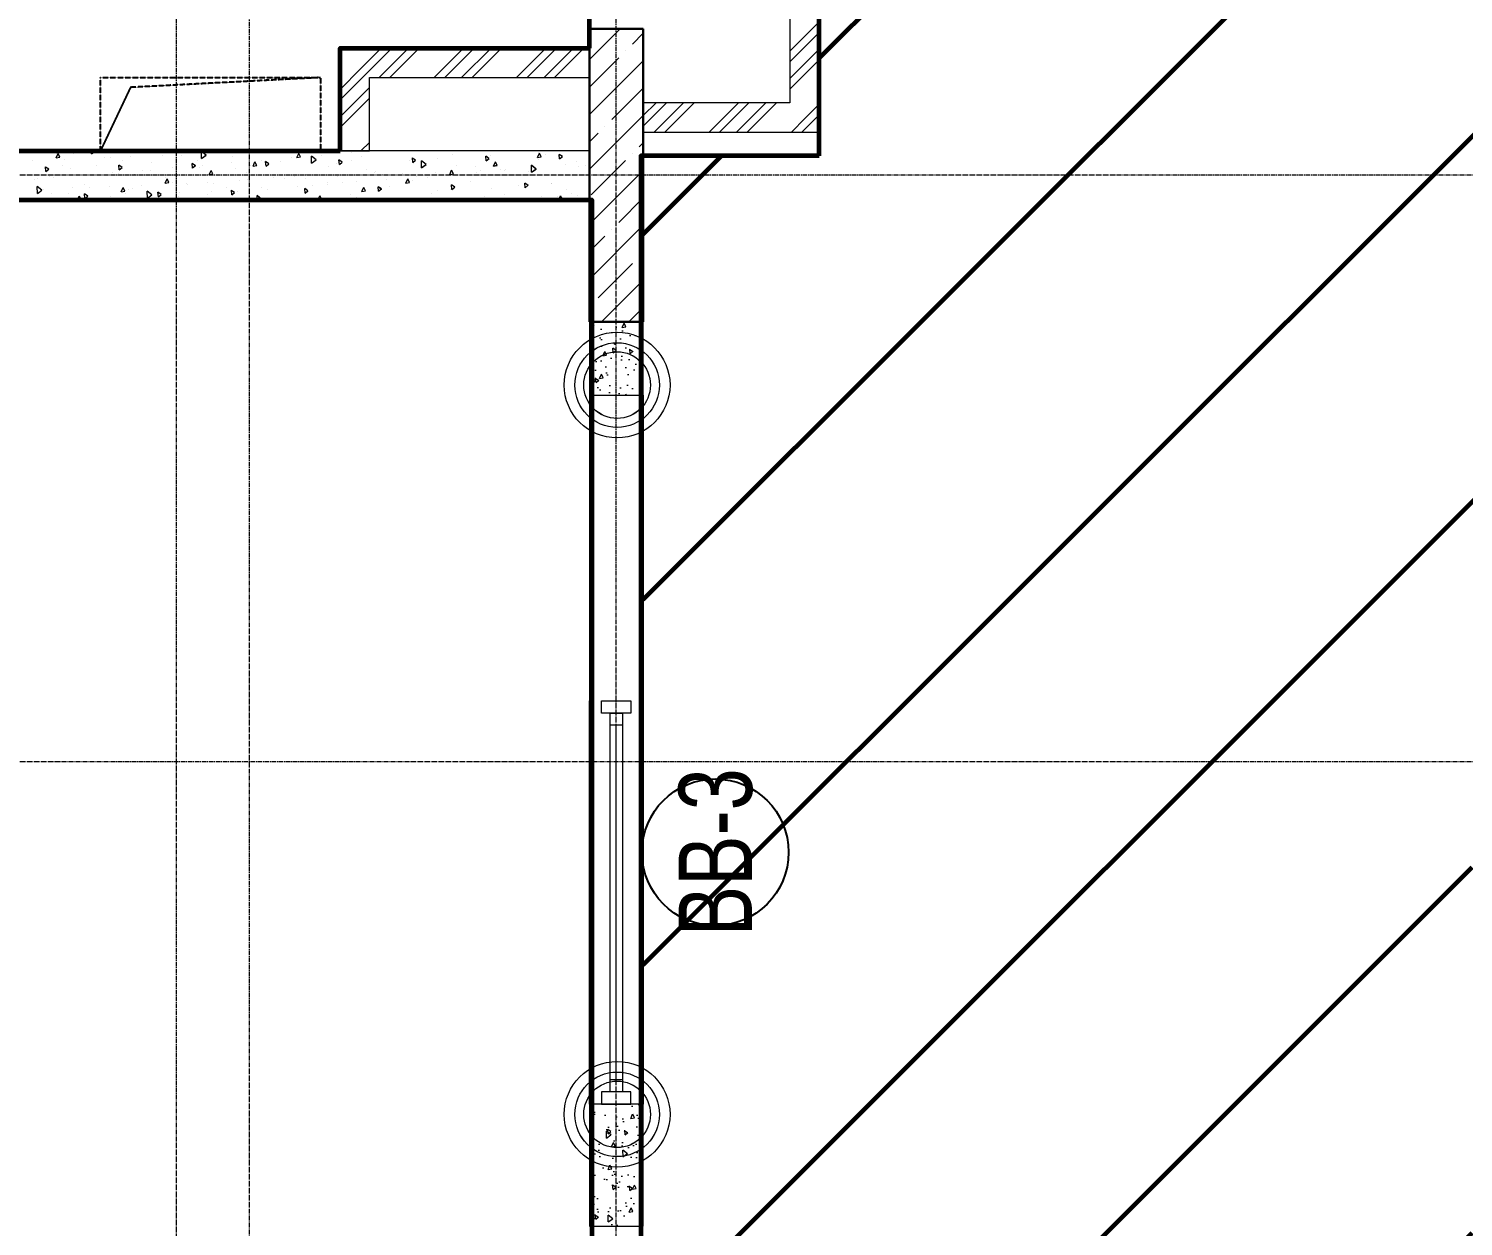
# Model space of a CAD drawing. Header units: millimetres. Extents: x 470010 to 1231400, y -134005 to 421770.
# Drawn here: x 678270 to 684138, y -61911 to -57011 of the extents above; entities that cross this region are included whole.
import ezdxf
from ezdxf.enums import TextEntityAlignment as Align

# ---------------------------------------------------------------- set-up
doc = ezdxf.new("R2010")
doc.units = ezdxf.units.MM
for name, pattern in [('CENTER2', [28.575, 19.05, -3.175, 3.175, -3.175]), ('HIDDEN', [9.525, 6.35, -3.175]), ('HIDDEN2', [4.7625, 3.175, -1.5875])]:
    doc.linetypes.add(name, pattern=pattern)
doc.layers.get('Defpoints').update_dxf_attribs({"color": 140})
for name, color, linetype, lineweight in [('0) шп потолок', 3, 'Continuous', 60), ('АР_Витраж', 4, 'Continuous', 13), ('АР_Витраж марка', 140, 'Continuous', 9), ('АР_Колонны', 70, 'Continuous', 30), ('АР_Стены ЖБ', 7, 'Continuous', 35), ('АР_Стены кирпич', 32, 'Continuous', 20), ('АР_Стены ПЕНОблок', 52, 'Continuous', 20), ('АР_Тонкая', 254, 'Continuous', 5), ('АР_Штриховка', 8, 'Continuous', 0)]:
    doc.layers.add(name, color=color, linetype=linetype, lineweight=lineweight)
doc.layers.add('АР_Делит', color=120, linetype='Continuous', lineweight=0, plot=False)
doc.layers.add('РД_Проем', color=230, linetype='Continuous', lineweight=0, plot=False)
doc.layers.add('РД_Витраж_вн', color=7, linetype='Continuous', true_color=0x148aff)
doc.layers.add('РД_Оси_100', color=7, linetype='Continuous', lineweight=0, true_color=0x525252)
doc.layers.add('РД_проем_инж перемыч_фахверк', color=7, linetype='Continuous', lineweight=18, true_color=0xff1f1f)
doc.styles.add('Arial_09', font='ARIALN.TTF', dxfattribs={"width": 0.9})
doc.styles.add('style1', font='ARIALN.TTF')

# ---------------------------------------------------------------- blocks, each defined once
blk = doc.blocks.new('СОШ_2200_АР_ОСИ_М100_28.05.24')
at = {"layer": 'РД_Оси_100', "color": 251, "linetype": 'CENTER2', "true_color": 0x636466}
for p, q in [((29555, 36000), (-5954.958, 36000)), ((29555, 33600), (-5954.958, 33600))]:
    blk.add_line(p, q, dxfattribs=at)
for points in [[(5849.555, 139938.679), (6000, 139538.679), (6000, -6194.559)], [(6300, -6195.83), (6300, 139538.679), (6450, 139938.679)], [(7800, -6155), (7800, 139938.679)]]:
    blk.add_lwpolyline(points, dxfattribs=at)
blk = doc.blocks.new('МаркаВитража1')
at = {"layer": 'Defpoints'}
blk.add_circle((0, 0), 3, dxfattribs=at)
at = {"color": 0, "linetype": 'ByBlock', "lineweight": -2, "style": 'Arial_09', "width": 0.9}
blk.add_attdef('АР-ОКНО:НАИМЕНОВАНИЕ', text='', height=3, dxfattribs=at).set_placement((0, 0), align=Align.MIDDLE)
blk = doc.blocks.new('A$C9108343f')
at = {"layer": 'АР_Штриховка', "linetype": 'Continuous', "lineweight": 0, "true_color": 0x000000}
h = blk.add_hatch(dxfattribs=at)
h.set_pattern_fill('ANSI32', color=18, scale=25, angle=-360, style=0)
h.set_pattern_definition([(45, (-63444.08, -115658.25), (-168.3798, 168.3798), []), (45, (-63331.83, -115658.25), (-168.3798, 168.3798), [])])
h.paths.add_polyline_path([(15785, 45445), (15665, 45445), (15665, 43885), (15695, 43845), (15785, 43885)], flags=0)
h.paths.add_polyline_path([(15785, 43885), (15695, 43845), (15665, 43765), (15665, 43052.1), (15785, 42932.1)], flags=0)
h = blk.add_hatch(dxfattribs=at)
h.set_pattern_fill('ANSI32', color=18, scale=25, style=0)
h.set_pattern_definition([(45, (-63444.08, -115658.25), (-168.3798, 168.3798), []), (45, (-63331.83, -115658.25), (-168.3798, 168.3798), [])])
h.paths.add_polyline_path([(13825, 42855.2), (13945, 42855.2), (13945, 43155.2), (13825, 43275.2)], flags=0)
h = blk.add_hatch(dxfattribs=at)
h.set_pattern_fill('ANSI32', color=18, scale=25, style=0)
h.set_pattern_definition([(45, (-63444.08, -115658.25), (-168.3798, 168.3798), []), (45, (-63331.83, -115658.25), (-168.3798, 168.3798), [])])
h.paths.add_polyline_path([(13825, 43275.2), (13945, 43155.2), (14845, 43155.2), (14845, 43275.2)], flags=0)
h = blk.add_hatch(dxfattribs=at)
h.set_pattern_fill('ANSI32', color=18, scale=25, angle=360, style=0)
h.set_pattern_definition([(45, (-63444.08, -115658.25), (-168.3798, 168.3798), []), (45, (-63331.83, -115658.25), (-168.3798, 168.3798), [])])
h.paths.add_polyline_path([(15785, 42932.1), (15665, 43052.1), (15065, 43052.1), (15065, 42932.1)], flags=0)
h = blk.add_hatch(dxfattribs=at)
h.set_pattern_fill('AR-CONC', color=18, angle=45, style=0)
h.set_pattern_definition([(95, (-63444.08, -115658.25), (140.09465, 117.55338), [19.05, -209.55]), (40, (-63444.08, -115658.25), (-160.01845, 110.17673), [15.24, -167.64058]), (145.45144, (-63432.4, -115648.45), (-19.9238, 227.7301), [16.19, -178.09024]), (91.1842, (-63480, -115622.33), (221.41024, 161.9534), [28.575, -314.325]), (141.63556, (-63461.55, -115608.83), (-7.0866, 342.82676), [24.28502, -267.1356]), (36.18415, (-63480, -115622.33), (-7.0866, 342.82676), [22.85997, -251.45973]), (66, (-63453.06, -115613.35), (179.51998, 34.89515), [19.05, -209.55]), (11, (-63453.06, -115613.35), (-86.53993, 173.9412), [15.24, -167.64]), (116.45145, (-63438.1, -115610.44), (92.98005, 208.83634), [16.19, -178.08994]), (82.5, (-63444.08, -115658.25), (-57.60547, 61.973414), [0, -165.608, 0, -170.18, 0, -168.275]), (52.5, (-63444.08, -115658.25), (-23.589727, 118.087), [0, -97.028, 0, -161.798, 0, -64.135]), (12.5, (-63484.135, -115698.3), (99.927863, 91.826196), [0, -63.5, 0, -198.12, 0, -262.89]), (2.5, (-63502.1, -115716.26), (86.763904, 122.72239), [0, -82.55, 0, -131.572, 0, -186.69])])
h.paths.add_polyline_path([(14855, 38455), (15055, 38455), (15055, 38955), (14855, 38955)], flags=0)
h.paths.add_polyline_path([(14855, 41855), (15055, 41855), (15055, 42155), (14855, 42155)], flags=0)
at = {"color": 18, "linetype": 'HIDDEN', "ltscale": 0.07, "true_color": 0x000000}
for p, q in [((12845, 43155.2), (13745, 43155.2)), ((12845, 42855.2), (12845, 43155.2)), ((12845, 43155.2), (13745, 43155.2)), ((12845, 42855.2), (12845, 43155.2)), ((13745, 43155.2), (12967.9, 43114.8)), ((13745, 43155.2), (12967.9, 43114.8)), ((13745, 43155.2), (13745, 42855.2)), ((13745, 43155.2), (13745, 42855.2)), ((12967.9, 43114.8), (12845, 42855.2)), ((12967.9, 43114.8), (12845, 42855.2)), ((13745, 42855.2), (12845, 42855.2)), ((13745, 42855.2), (12845, 42855.2))]:
    blk.add_line(p, q, dxfattribs=at)
at = {"layer": '0) шп потолок'}
for points in [[(14845, 43275.2), (14845, 51955), (7275, 51955), (7275, 42855), (13825, 42855)], [(15785, 42835), (15785, 45445), (18775, 45445), (18775, 42835)], [(13825, 42855), (13825, 43275.2), (14845, 43275.2)], [(15785, 42835), (15055, 42835), (15055, 40455)], [(13625, 33565), (7275, 33565), (7275, 42655), (14855, 42655), (14855, 33985)], [(15055, 40455), (15055, 33345)]]:
    blk.add_lwpolyline(points, dxfattribs=at)
at = {"layer": 'АР_Витраж', "color": 18, "linetype": 'Continuous', "lineweight": 5, "true_color": 0x000000}
for p, q in [((14845, 38955), (14845, 40605)), ((15065, 38955), (15065, 40605))]:
    blk.add_line(p, q, dxfattribs=at)
at = {"layer": 'АР_Витраж', "color": 18, "linetype": 'Continuous', "lineweight": 15, "true_color": 0x000000}
for p, q in [((14980, 40505), (14930, 40505)), ((14955, 39055), (14955, 40505)), ((14980, 39055), (14930, 39055))]:
    blk.add_line(p, q, dxfattribs=at)
for points in [[(14895, 40555), (14895, 40605), (15015, 40605), (15015, 40555)], [(14980, 39005), (14930, 39005), (14930, 40555), (14980, 40555)], [(14895, 39005), (14895, 38955), (15015, 38955), (15015, 39005)]]:
    blk.add_lwpolyline(points, close=True, dxfattribs=at)
at = {"layer": 'АР_Делит', "color": 18, "true_color": 0x000000}
for centre, radius in [((14958.3, 41896.9), 216.3), ((14958.3, 41896.9), 173), ((14958.3, 41896.9), 136.2), ((14958.3, 38913.1), 216.3), ((14958.3, 38913.1), 173), ((14958.3, 38913.1), 136.2)]:
    blk.add_circle(centre, radius, dxfattribs=at)
at = {"layer": 'АР_Колонны', "color": 18, "linetype": 'HIDDEN2', "lineweight": 25, "true_color": 0x000000}
for p, q in [((14845, 43355), (15065, 43355)), ((14845, 42155), (14845, 43355)), ((15065, 43355), (15065, 42155)), ((15065, 42155), (14845, 42155))]:
    blk.add_line(p, q, dxfattribs=at)
at = {"layer": 'АР_Колонны', "color": 18, "linetype": 'Continuous', "lineweight": 15, "true_color": 0x000000}
for p, q in [((15065, 43355), (14845, 43355)), ((14845, 43355), (14845, 42155)), ((15065, 43355), (14845, 43355)), ((14845, 43355), (14845, 42155)), ((15065, 42155), (15065, 43355)), ((15065, 42155), (15065, 43355)), ((14845, 42155), (15065, 42155)), ((14845, 42155), (15065, 42155))]:
    blk.add_line(p, q, dxfattribs=at)
at = {"layer": 'АР_Стены ЖБ', "color": 18, "linetype": 'Continuous', "lineweight": 30, "true_color": 0x000000}
for p, q in [((15065, 43355), (14845, 43355)), ((14845, 43355), (14845, 42155)), ((15065, 42155), (15065, 43355)), ((14845, 42155), (15065, 42155))]:
    blk.add_line(p, q, dxfattribs=at)
at = {"layer": 'АР_Стены кирпич', "color": 18, "linetype": 'Continuous', "lineweight": 20, "true_color": 0x000000}
for p, q in [((15785, 42932.1), (15785, 43885)), ((15665, 43765), (15665, 43052.1)), ((13825, 43275.2), (13825, 42855.2)), ((14845, 43275.2), (13825, 43275.2)), ((14845, 43155.2), (14845, 43275.2)), ((13945, 42855.2), (13945, 43155.2)), ((13945, 43155.2), (14845, 43155.2)), ((15665, 43052.1), (15065, 43052.1)), ((15065, 43052.1), (15065, 42932.1)), ((15065, 42932.1), (15785, 42932.1)), ((13825, 42855.2), (13945, 42855.2))]:
    blk.add_line(p, q, dxfattribs=at)
at = {"layer": 'АР_Стены ПЕНОблок', "color": 18, "linetype": 'Continuous', "lineweight": 20, "true_color": 0x000000}
for p, q in [((14845, 42855.2), (7275, 42855)), ((14845, 42655.2), (14845, 42855.2)), ((7275, 42655), (14845, 42655.2)), ((15055, 42155), (14855, 42155)), ((14855, 42155), (14855, 41855)), ((15055, 41855), (15055, 42155)), ((14855, 41855), (15055, 41855)), ((15055, 38955), (14855, 38955)), ((14855, 38955), (14855, 38455)), ((15055, 38455), (15055, 38955)), ((14855, 38455), (15055, 38455))]:
    blk.add_line(p, q, dxfattribs=at)
at = {"layer": 'АР_Тонкая', "color": 18, "linetype": 'Continuous', "lineweight": 0, "true_color": 0x000000}
for p, q in [((14855, 42155), (14845, 42155)), ((14845, 42155), (14845, 41855)), ((14855, 41855), (14855, 42155)), ((15065, 42155), (15055, 42155)), ((15055, 42155), (15055, 41855)), ((15065, 41855), (15065, 42155)), ((14845, 41855), (14855, 41855)), ((15055, 41855), (15065, 41855)), ((14855, 38955), (14845, 38955)), ((14845, 38955), (14845, 38455)), ((14855, 38455), (14855, 38955)), ((15065, 38955), (15055, 38955)), ((15055, 38955), (15055, 38455)), ((15065, 38455), (15065, 38955)), ((14845, 38455), (14855, 38455)), ((15055, 38455), (15065, 38455))]:
    blk.add_line(p, q, dxfattribs=at)
at = {"layer": 'АР_Штриховка', "color": 18, "linetype": 'Continuous', "lineweight": 5, "true_color": 0x000000}
for p, q in [((14845, 43228.6), (14971.4, 43355)), ((14845, 43340.8), (14852.5, 43348.4)), ((15020.9, 43292.3), (15065, 43336.3)), ((14992.8, 43264.2), (14992.8, 43264.2)), ((14845, 43116.3), (14964.8, 43236.2)), ((14845, 43004.1), (15065, 43224.1)), ((14936.7, 42983.6), (15065, 43111.8)), ((14845, 42779.6), (15065, 42999.6)), ((14908.7, 42955.5), (14908.7, 42955.5)), ((14845, 42891.8), (14880.6, 42927.5)), ((15020.9, 42843.3), (15020.9, 42843.3)), ((15049, 42871.3), (15065, 42887.3)), ((14845, 42555.1), (15065, 42775.1)), ((14852.5, 42674.9), (14992.8, 42815.2)), ((14964.8, 42562.6), (15065, 42662.8)), ((14845, 42330.6), (15065, 42550.6)), ((14845, 42442.8), (14908.7, 42506.5)), ((14936.7, 42534.6), (14936.7, 42534.6)), ((15049, 42422.3), (15049, 42422.3)), ((14880.6, 42253.9), (15020.9, 42394.3)), ((14893.9, 42155), (15065, 42326.1)), ((14852.5, 42225.9), (14852.5, 42225.9)), ((15006.2, 42155), (15065, 42213.8))]:
    blk.add_line(p, q, dxfattribs=at)
at = {"layer": 'АР_Штриховка', "color": 18, "linetype": 'Continuous', "lineweight": 0, "true_color": 0x000000}
for p, q in [((12664.6, 42827), (12672.3, 42844.4)), ((12665.2, 42843.3), (12665.2, 42843.3)), ((12679.6, 42829.8), (12672.3, 42844.3)), ((12736.1, 42844), (12736.1, 42844)), ((12808.7, 42843.1), (12808.4, 42855.1)), ((12808.6, 42843.1), (12825, 42855.1)), ((13086.3, 42851.9), (13086.3, 42851.9)), ((13099.1, 42837.3), (13099.1, 42837.3)), ((13178.5, 42837.1), (13178.5, 42837.1)), ((13191.8, 42847.3), (13191.8, 42847.3)), ((13277, 42837.6), (13257.9, 42852.7)), ((13258.6, 42824.2), (13258, 42852.7)), ((13258.5, 42824.2), (13276.9, 42837.7)), ((13285.6, 42845.5), (13285.6, 42845.5)), ((13368.1, 42849.1), (13368.1, 42849.1)), ((13499.5, 42854.8), (13499.5, 42854.8)), ((13648.7, 42827.5), (13656.4, 42844.9)), ((13653.9, 42838.4), (13653.9, 42838.4)), ((13663.7, 42830.3), (13656.5, 42844.8)), ((13726.9, 42818.7), (13707.8, 42833.7)), ((13708.5, 42805.2), (13707.9, 42833.8)), ((13718.4, 42851.2), (13718.4, 42851.2)), ((13748.7, 42836.1), (13748.7, 42836.1)), ((13870.8, 42846.4), (13870.8, 42846.4)), ((13913.5, 42834), (13913.5, 42834)), ((14284.8, 42838.9), (14284.8, 42838.9)), ((14434.2, 42824), (14420.8, 42833.2)), ((14422.7, 42814.5), (14421, 42833.5)), ((14440.1, 42838), (14440.1, 42838)), ((14632.8, 42828), (14640.6, 42845.4)), ((14634.9, 42846.9), (14634.9, 42846.9)), ((14647.8, 42830.8), (14640.6, 42845.3)), ((14664.8, 42839.3), (14664.8, 42839.3)), ((14734.3, 42831.4), (14720.9, 42840.5)), ((14722.8, 42821.9), (14721.1, 42840.8)), ((14722.8, 42821.9), (14734.5, 42831.6)), ((12567.2, 42814.1), (12567.2, 42814.1)), ((12633.5, 42779.7), (12620.2, 42788.9)), ((12622, 42770.2), (12620.3, 42789.2)), ((12622, 42770.2), (12633.7, 42780)), ((12664.6, 42826.9), (12679.6, 42829.8)), ((12674.1, 42830.2), (12674.1, 42830.2)), ((12690.9, 42797), (12690.9, 42797)), ((12698.7, 42819.9), (12698.7, 42819.9)), ((12722.8, 42781.3), (12722.8, 42781.3)), ((12829.6, 42795), (12829.6, 42795)), ((12860.2, 42826.1), (12860.2, 42826.1)), ((12885.2, 42828), (12885.2, 42828)), ((12933.6, 42787.1), (12920.3, 42796.3)), ((12922.1, 42777.6), (12920.5, 42796.6)), ((12922.1, 42777.6), (12933.8, 42787.4)), ((12934.7, 42817.1), (12934.7, 42817.1)), ((12967.7, 42831.6), (12967.7, 42831.6)), ((13017.3, 42776), (13017.3, 42776)), ((13048.3, 42773.8), (13048.3, 42773.8)), ((13055, 42807), (13055, 42807)), ((13139.4, 42786.2), (13139.4, 42786.2)), ((13233.7, 42794.5), (13220.4, 42803.7)), ((13222.2, 42785), (13220.6, 42804)), ((13222.2, 42785), (13233.9, 42794.8)), ((13241.7, 42816.7), (13241.7, 42816.7)), ((13249.4, 42785.3), (13249.4, 42785.3)), ((13261.1, 42796), (13261.1, 42796)), ((13289.7, 42757.7), (13297.4, 42775.1)), ((13304.7, 42760.5), (13297.4, 42775)), ((13383.2, 42806.3), (13383.2, 42806.3)), ((13386.8, 42830.1), (13386.8, 42830.1)), ((13398.5, 42781.8), (13398.5, 42781.8)), ((13460.5, 42795.5), (13460.5, 42795.5)), ((13469.2, 42792.6), (13476.9, 42810)), ((13469.2, 42792.5), (13484.2, 42795.4)), ((13484.2, 42795.4), (13477, 42809.9)), ((13504.9, 42816.1), (13504.9, 42816.1)), ((13533.8, 42801.9), (13520.5, 42811)), ((13522.3, 42792.4), (13520.7, 42811.3)), ((13522.4, 42792.3), (13534, 42802.1)), ((13581.6, 42811), (13581.6, 42811)), ((13627, 42826.3), (13627, 42826.3)), ((13648.7, 42827.4), (13663.7, 42830.3)), ((13708.4, 42805.3), (13726.8, 42818.8)), ((13776, 42789.3), (13776, 42789.3)), ((13810.6, 42803.5), (13810.6, 42803.5)), ((13833.9, 42809.2), (13820.6, 42818.4)), ((13822.5, 42799.7), (13820.8, 42818.7)), ((13822.5, 42799.7), (13834.1, 42809.5)), ((13872.6, 42817.2), (13872.6, 42817.2)), ((13933.4, 42779.2), (13933.4, 42779.2)), ((14108.2, 42815), (14108.2, 42815)), ((14134.1, 42816.6), (14120.7, 42825.8)), ((14122.6, 42807.1), (14120.9, 42826.1)), ((14122.6, 42807.1), (14134.3, 42816.9)), ((14158.4, 42786.3), (14157.8, 42814.9)), ((14176.8, 42799.8), (14157.8, 42814.8)), ((14158.3, 42786.4), (14176.7, 42799.9)), ((14177.2, 42799.2), (14177.2, 42799.2)), ((14222.8, 42825.2), (14222.8, 42825.2)), ((14273.8, 42758.2), (14281.5, 42775.6)), ((14288.8, 42761), (14281.6, 42775.5)), ((14302.7, 42793.2), (14302.7, 42793.2)), ((14378.3, 42790), (14378.3, 42790)), ((14400.2, 42775.2), (14400.2, 42775.2)), ((14421, 42819.3), (14421, 42819.3)), ((14422.7, 42814.5), (14434.4, 42824.3)), ((14453.3, 42793.1), (14461.1, 42810.5)), ((14453.4, 42793), (14468.3, 42795.9)), ((14468.3, 42795.9), (14461.1, 42810.4)), ((14482.6, 42778.8), (14482.6, 42778.8)), ((14497.7, 42776), (14497.7, 42776)), ((14503.6, 42778.2), (14503.6, 42778.2)), ((14608.3, 42767.4), (14607.7, 42796)), ((14626.7, 42780.8), (14607.7, 42795.9)), ((14608.2, 42767.4), (14626.6, 42780.9)), ((14614.1, 42784.6), (14614.1, 42784.6)), ((14625.7, 42788.4), (14625.7, 42788.4)), ((14632.9, 42827.9), (14647.8, 42830.8)), ((14634.9, 42818.9), (14634.9, 42818.9)), ((14747.4, 42798.2), (14747.4, 42798.2)), ((14790.4, 42811.7), (14790.4, 42811.7)), ((14800.6, 42792.7), (14800.6, 42792.7)), ((14829.3, 42797.2), (14829.3, 42797.2)), ((12574.2, 42738.4), (12574.2, 42738.4)), ((12585.9, 42741.1), (12585.9, 42741.1)), ((12636.2, 42752.1), (12636.2, 42752.1)), ((12651.9, 42746.1), (12651.9, 42746.1)), ((12773.6, 42755.9), (12773.6, 42755.9)), ((12780.4, 42719.4), (12780.4, 42719.4)), ((12895.6, 42766.2), (12895.6, 42766.2)), ((12917.8, 42764.1), (12917.8, 42764.1)), ((12986.3, 42760.1), (12986.3, 42760.1)), ((13012.3, 42714.6), (13012.3, 42714.6)), ((13110.1, 42722.8), (13117.9, 42740.2)), ((13110.2, 42722.7), (13125.1, 42725.6)), ((13112.6, 42745.1), (13112.6, 42745.1)), ((13125.1, 42725.6), (13117.9, 42740.1)), ((13141.8, 42724.9), (13141.8, 42724.9)), ((13198.9, 42722.8), (13198.9, 42722.8)), ((13202.1, 42719), (13202.1, 42719)), ((13281.3, 42726.4), (13281.3, 42726.4)), ((13289.7, 42757.6), (13304.7, 42760.5)), ((13307, 42723.3), (13307, 42723.3)), ((13412.8, 42732.1), (13412.8, 42732.1)), ((13444.4, 42768.1), (13444.4, 42768.1)), ((13445.8, 42739.1), (13445.8, 42739.1)), ((13554, 42746.6), (13554, 42746.6)), ((13599.3, 42740.3), (13599.3, 42740.3)), ((13639.2, 42749), (13639.2, 42749)), ((13681.8, 42743.9), (13681.8, 42743.9)), ((13689.6, 42759.1), (13689.6, 42759.1)), ((13772.3, 42718), (13772.3, 42718)), ((13772.7, 42725.4), (13772.7, 42725.4)), ((13813.2, 42749.6), (13813.2, 42749.6)), ((13833.6, 42727.3), (13833.6, 42727.3)), ((13894.4, 42728.3), (13894.4, 42728.3)), ((13966.1, 42768.3), (13966.1, 42768.3)), ((13971.1, 42772.1), (13971.1, 42772.1)), ((13999.7, 42757.7), (13999.7, 42757.7)), ((14016.1, 42738.1), (14016.1, 42738.1)), ((14082.2, 42761.3), (14082.2, 42761.3)), ((14094.3, 42723.3), (14102, 42740.8)), ((14094.3, 42723.2), (14109.3, 42726.1)), ((14109.3, 42726.1), (14102.1, 42740.6)), ((14122.9, 42733.4), (14122.9, 42733.4)), ((14138.2, 42748.3), (14138.2, 42748.3)), ((14165.8, 42753), (14165.8, 42753)), ((14184.8, 42747.1), (14184.8, 42747.1)), ((14213.6, 42767.1), (14213.6, 42767.1)), ((14259.9, 42758.1), (14259.9, 42758.1)), ((14273.8, 42758.1), (14288.8, 42761)), ((14294.1, 42706.4), (14280.7, 42715.6)), ((14282.6, 42696.9), (14280.9, 42715.9)), ((14360.3, 42731.2), (14360.3, 42731.2)), ((14381.9, 42768.4), (14381.9, 42768.4)), ((14535, 42755.1), (14535, 42755.1)), ((14594.2, 42713.8), (14580.9, 42723)), ((14582.7, 42704.3), (14581, 42723.3)), ((14597, 42768.8), (14597, 42768.8)), ((14688.4, 42721.2), (14688.4, 42721.2)), ((14690.5, 42719.9), (14690.5, 42719.9)), ((14692.5, 42756.9), (14692.5, 42756.9)), ((12605.7, 42694.6), (12586.6, 42709.6)), ((12587.3, 42681.1), (12586.7, 42709.7)), ((12587.1, 42681.2), (12605.6, 42694.7)), ((12611.9, 42697.1), (12611.9, 42697.1)), ((12643.5, 42679.1), (12643.5, 42679.1)), ((12714.5, 42678.9), (12714.5, 42678.9)), ((12729.7, 42703.2), (12729.7, 42703.2)), ((12752, 42655.1), (12758.8, 42670.4)), ((12766.1, 42655.8), (12758.9, 42670.3)), ((12762.5, 42655.1), (12766.1, 42655.8)), ((12793.5, 42669.6), (12780.2, 42678.7)), ((12782, 42660), (12780.4, 42679)), ((12782, 42660), (12793.7, 42669.8)), ((12798.4, 42705.3), (12798.4, 42705.3)), ((12838, 42657.4), (12838, 42657.4)), ((12880.9, 42708.9), (12880.9, 42708.9)), ((12886.4, 42668.3), (12886.4, 42668.3)), ((12930.6, 42687.9), (12938.4, 42705.3)), ((12930.7, 42687.8), (12945.6, 42690.7)), ((12945.6, 42690.7), (12938.4, 42705.2)), ((12948.4, 42682), (12948.4, 42682)), ((12958.3, 42699), (12958.3, 42699)), ((12975.4, 42702.2), (12975.4, 42702.2)), ((13055.6, 42675.6), (13036.5, 42690.7)), ((13037.2, 42662.2), (13036.6, 42690.8)), ((13037.1, 42662.2), (13055.5, 42675.7)), ((13040.9, 42657.9), (13040.9, 42657.9)), ((13093.6, 42676.9), (13080.3, 42686.1)), ((13082.1, 42667.4), (13080.5, 42686.4)), ((13082.1, 42667.4), (13093.8, 42677.2)), ((13163, 42668.2), (13163, 42668.2)), ((13170.2, 42683.1), (13170.2, 42683.1)), ((13284.7, 42677.9), (13284.7, 42677.9)), ((13298.6, 42690), (13298.6, 42690)), ((13360.5, 42703.7), (13360.5, 42703.7)), ((13364.6, 42661.3), (13364.6, 42661.3)), ((13393.7, 42684.3), (13380.4, 42693.5)), ((13382.3, 42674.8), (13380.6, 42693.8)), ((13382.3, 42674.8), (13393.9, 42684.6)), ((13406.8, 42688.2), (13406.8, 42688.2)), ((13505.5, 42656.7), (13486.4, 42671.8)), ((13486.8, 42655.1), (13486.5, 42671.9)), ((13502, 42706.1), (13502, 42706.1)), ((13503.1, 42655.1), (13505.4, 42656.8)), ((13528.5, 42698), (13528.5, 42698)), ((13650.6, 42708.3), (13650.6, 42708.3)), ((13693.8, 42691.7), (13680.5, 42700.9)), ((13682.4, 42682.2), (13680.7, 42701.2)), ((13682.4, 42682.2), (13694, 42692)), ((13696.8, 42687), (13696.8, 42687)), ((13710.7, 42711.7), (13710.7, 42711.7)), ((13735.9, 42655.1), (13743, 42671)), ((13750.2, 42656.4), (13743, 42670.8)), ((13744, 42655.1), (13750.2, 42656.4)), ((13866.2, 42676.5), (13866.2, 42676.5)), ((13891.2, 42665.3), (13891.2, 42665.3)), ((13914.8, 42688.5), (13922.5, 42705.9)), ((13914.8, 42688.3), (13929.8, 42691.2)), ((13929.8, 42691.2), (13922.5, 42705.7)), ((13957, 42661.1), (13957, 42661.1)), ((13994, 42699.1), (13980.6, 42708.2)), ((13982.5, 42689.6), (13980.8, 42708.5)), ((13982.5, 42689.5), (13994.2, 42699.3)), ((14028.7, 42710.1), (14028.7, 42710.1)), ((14200.8, 42681.1), (14200.8, 42681.1)), ((14223.5, 42691), (14223.5, 42691)), ((14278.3, 42698.2), (14278.3, 42698.2)), ((14282.6, 42696.9), (14294.3, 42706.7)), ((14395.9, 42656.1), (14395.9, 42656.1)), ((14417.9, 42669.3), (14417.9, 42669.3)), ((14435.1, 42663.2), (14435.1, 42663.2)), ((14444.6, 42701.2), (14444.6, 42701.2)), ((14497.1, 42677), (14497.1, 42677)), ((14527.2, 42660.1), (14527.2, 42660.1)), ((14527.3, 42661.8), (14527.3, 42661.8)), ((14555.3, 42714.1), (14555.3, 42714.1)), ((14582.7, 42704.3), (14594.4, 42714.1)), ((14649.3, 42670.4), (14649.3, 42670.4)), ((14713.8, 42670), (14713.8, 42670)), ((14719.8, 42655.2), (14727.1, 42671.5)), ((14725.5, 42655.2), (14734.4, 42656.9)), ((14734.4, 42656.9), (14727.2, 42671.4)), ((14750.1, 42695), (14750.1, 42695)), ((14771, 42680.1), (14771, 42680.1)), ((14796.3, 42673.6), (14796.3, 42673.6)), ((14084.9, 42655.3), (14084.9, 42655.3))]:
    blk.add_line(p, q, dxfattribs=at)
at = {"layer": 'РД_Витраж_вн', "color": 18, "linetype": 'Continuous', "lineweight": 15, "true_color": 0x000000}
for p, q in [((14845, 41855), (14845, 38955)), ((15065, 41855), (15065, 38955))]:
    blk.add_line(p, q, dxfattribs=at)
at = {"layer": 'РД_Проем', "color": 18, "linetype": 'Continuous', "lineweight": 15, "true_color": 0x000000}
for p, q in [((14845, 41855), (14845, 38955)), ((15065, 41855), (15065, 38955))]:
    blk.add_line(p, q, dxfattribs=at)
at = {"layer": 'РД_проем_инж перемыч_фахверк', "color": 18, "linetype": 'Continuous', "lineweight": 15, "true_color": 0x000000}
for p, q in [((14845, 41855), (14845, 38955)), ((15065, 41855), (15065, 38955))]:
    blk.add_line(p, q, dxfattribs=at)
at = {"layer": 'АР_Витраж марка', "color": 18, "linetype": 'Continuous', "lineweight": 15, "true_color": 0x000000, "xscale": 100, "yscale": 100, "zscale": 100, "rotation": 90.00000000000001}
blk.add_blockref('МаркаВитража1', (15359.7, 39985.3), dxfattribs=at).add_auto_attribs({'АР-ОКНО:НАИМЕНОВАНИЕ': 'ВВ-3'})
at = {"layer": 'РД_Оси_100'}
blk.add_blockref('СОШ_2200_АР_ОСИ_М100_28.05.24', (7155, 6755), dxfattribs=at)
at = {"layer": 'Defpoints', "color": 18, "true_color": 0x000000, "style": 'style1'}
for p in [(143949.3, 316089.1), (143975, 281639.5), (143890.4, 273244.7), (143840, 264276.8), (143967.8, 254892.4), (12252, 104178.1), (12382.6, 96023.1)]:
    blk.add_attdef('АР-ПОМЕЩЕНИЕ:НАИМЕНОВАНИЕ', text='', height=100, dxfattribs=at).set_placement(p, align=Align.MIDDLE)
at = {"layer": 'Defpoints', "color": 18, "true_color": 0x000000, "style": 'style1', "flags": 8}
for p in [(143951.3, 279099.1), (143848.3, 269251.1), (143875.3, 260094.2), (144049.7, 250824.7), (163419.3, 238153.4), (155897.5, 237966), (183037.2, 237966), (143342.9, 237876.2)]:
    blk.add_attdef('АР-ПОМЕЩЕНИЕ:НАИМЕНОВАНИЕ', text='', height=100, dxfattribs=at).set_placement(p, align=Align.MIDDLE)

msp = doc.modelspace()

# ---------------------------------------------------------------- hatches: boundary and pattern name
at = {"layer": '0) шп потолок'}
h = msp.add_hatch(dxfattribs=at)
h.set_pattern_fill('ANSI31', color=3, scale=333)
h.paths.add_polyline_path([(700363.966, -68211.242), (700363.966, -67611.242), (699673.57, -67611.242), (699673.57, -67311.242), (695193.57, -67311.242), (695193.57, -68210.434), (694903.511, -68210.544), (693273.563, -68211.166), (693073.563, -68211.242), (692873.57, -68211.242), (691173.57, -68211.242), (684173.57, -68211.242), (684173.57, -68011.242), (684173.57, -65811.242), (684173.57, -65611.242), (684173.57, -64311.242), (684173.57, -59911.242), (684823.57, -59911.242), (684823.57, -59691.242), (685063.57, -59691.242), (685063.57, -57531.242), (684493.57, -57531.242), (684493.57, -54921.242), (681503.566, -54921.242), (681503.566, -57531.242), (680783.57, -57531.242), (680783.57, -58211.242), (680783.57, -58511.242), (680783.57, -61411.242), (680783.57, -61911.242), (680783.57, -62811.242), (680783.57, -66801.242), (680773.57, -67021.242), (679573.57, -67021.242), (672993.57, -67021.242), (672993.57, -67611.257), (672973.57, -67597.767), (672973.57, -70161.242), (672993.57, -70161.242), (672993.57, -70351.242), (673213.57, -70351.242), (673213.57, -70701.242), (679573.57, -70701.242), (679573.57, -70421.242), (680773.57, -70421.242), (680774.132, -70421.242), (680774.132, -70734.234), (680773.57, -70734.796), (680773.57, -72201.242), (682173.57, -72201.242), (684173.57, -72201.242), (684173.57, -72168.693), (698794.179, -72168.693), (698794.179, -71911.242), (699673.57, -71911.242), (699673.57, -71911.242), (700363.966, -71911.242)])
h.paths.add_polyline_path([(684404.826, -59899.073), (684791.115, -59899.073), (684791.115, -59598.459), (684404.826, -59598.459)], flags=24)
at = {"layer": 'АР_Штриховка', "linetype": 'Continuous', "lineweight": 0, "true_color": 0x000000}
h = msp.add_hatch(dxfattribs=at)
h.set_pattern_fill('ANSI32', color=18, scale=25, angle=-360, style=0)
h.set_pattern_definition([(45, (602274.53, -216024.5), (-168.3798, 168.3798), []), (45, (602386.78, -216024.5), (-168.3798, 168.3798), [])])
h.paths.add_polyline_path([(681503.566, -54921.242), (681383.566, -54921.242), (681383.566, -56481.242), (681413.566, -56521.242), (681503.566, -56481.242)], flags=0)
h.paths.add_polyline_path([(681503.566, -56481.242), (681413.566, -56521.242), (681383.566, -56601.242), (681383.566, -57314.19), (681503.566, -57434.19)], flags=0)
h = msp.add_hatch(dxfattribs=at)
h.set_pattern_fill('ANSI32', color=18, scale=25, style=0)
h.set_pattern_definition([(45, (602274.53, -216024.5), (-168.3798, 168.3798), []), (45, (602386.78, -216024.5), (-168.3798, 168.3798), [])])
h.paths.add_polyline_path([(679543.57, -57511.084), (679663.57, -57511.084), (679663.57, -57211.084), (679543.57, -57091.084)], flags=0)
h = msp.add_hatch(dxfattribs=at)
h.set_pattern_fill('ANSI32', color=18, scale=25, style=0)
h.set_pattern_definition([(45, (602274.53, -216024.5), (-168.3798, 168.3798), []), (45, (602386.78, -216024.5), (-168.3798, 168.3798), [])])
h.paths.add_polyline_path([(679543.57, -57091.084), (679663.57, -57211.084), (680563.587, -57211.084), (680563.587, -57091.084)], flags=0)
h = msp.add_hatch(dxfattribs=at)
h.set_pattern_fill('ANSI32', color=18, scale=25, angle=360, style=0)
h.set_pattern_definition([(45, (602274.53, -216024.5), (-168.3798, 168.3798), []), (45, (602386.78, -216024.5), (-168.3798, 168.3798), [])])
h.paths.add_polyline_path([(681503.566, -57434.19), (681383.566, -57314.19), (680783.566, -57314.19), (680783.566, -57434.19)], flags=0)
h = msp.add_hatch(dxfattribs=at)
h.set_pattern_fill('AR-CONC', color=18, angle=45, style=0)
h.set_pattern_definition([(95, (602274.53, -216024.49), (140.09465, 117.55338), [19.05, -209.55]), (40, (602274.53, -216024.5), (-160.01845, 110.17673), [15.24, -167.64058]), (145.45144, (602286.2, -216014.7), (-19.9238, 227.7301), [16.19, -178.09024]), (91.1842, (602238.6, -215988.57), (221.41024, 161.9534), [28.575, -314.325]), (141.63556, (602257.06, -215975.07), (-7.0866, 342.82676), [24.28502, -267.1356]), (36.18415, (602238.6, -215988.57), (-7.0866, 342.82676), [22.85997, -251.45973]), (66, (602265.55, -215979.59), (179.51998, 34.89515), [19.05, -209.55]), (11, (602265.55, -215979.59), (-86.53993, 173.9412), [15.24, -167.64]), (116.45145, (602280.51, -215976.68), (92.98005, 208.83634), [16.19, -178.08994]), (82.5, (602274.53, -216024.49), (-57.60547, 61.973414), [0, -165.608, 0, -170.18, 0, -168.275]), (52.5, (602274.53, -216024.49), (-23.589727, 118.087), [0, -97.028, 0, -161.798, 0, -64.135]), (12.5, (602234.48, -216064.544), (99.927863, 91.826196), [0, -63.5, 0, -198.12, 0, -262.89]), (2.5, (602216.52, -216082.5), (86.763904, 122.72239), [0, -82.55, 0, -131.572, 0, -186.69])])
h.paths.add_polyline_path([(680573.57, -61911.242), (680773.57, -61911.242), (680773.57, -61411.242), (680573.57, -61411.242)], flags=0)
h.paths.add_polyline_path([(680573.57, -58511.242), (680773.57, -58511.242), (680773.57, -58211.242), (680573.57, -58211.242)], flags=0)

# ---------------------------------------------------------------- linework, layer by layer
at = {"color": 18, "linetype": 'HIDDEN', "ltscale": 0.07, "true_color": 0x000000}
for p, q in [((678563.57, -57211.084), (679463.57, -57211.084)), ((678563.57, -57511.084), (678563.57, -57211.084)), ((678563.57, -57211.084), (679463.57, -57211.084)), ((678563.57, -57511.084), (678563.57, -57211.084)), ((678686.489, -57251.478), (678563.57, -57511.084)), ((678686.489, -57251.478), (678563.57, -57511.084)), ((679463.57, -57211.084), (678686.489, -57251.478)), ((679463.57, -57211.084), (678686.489, -57251.478)), ((679463.57, -57211.084), (679463.57, -57511.084)), ((679463.57, -57211.084), (679463.57, -57511.084)), ((679463.57, -57511.084), (678563.57, -57511.084)), ((679463.57, -57511.084), (678563.57, -57511.084))]:
    msp.add_line(p, q, dxfattribs=at)
at = {"layer": '0) шп потолок'}
for points in [[(680563.57, -57091.084), (680563.57, -48411.242), (672993.566, -48411.242), (672993.566, -57511.242), (679543.57, -57511.242)], [(681503.566, -57531.242), (681503.566, -54921.242), (684493.57, -54921.242), (684493.57, -57531.242)], [(679543.57, -57511.242), (679543.57, -57091.084), (680563.57, -57091.084)], [(681503.566, -57531.242), (680773.57, -57531.242), (680773.57, -59911.242)], [(679343.57, -66801.242), (672993.57, -66801.242), (672993.57, -57711.242), (680573.57, -57711.242), (680573.57, -66381.242)], [(680773.57, -59911.242), (680773.57, -67021.242)]]:
    msp.add_lwpolyline(points, dxfattribs=at)
at = {"layer": 'АР_Витраж', "color": 18, "linetype": 'Continuous', "lineweight": 5, "true_color": 0x000000}
for p, q in [((680563.57, -61411.242), (680563.57, -59761.242)), ((680783.57, -61411.242), (680783.57, -59761.242))]:
    msp.add_line(p, q, dxfattribs=at)
at = {"layer": 'АР_Витраж', "color": 18, "linetype": 'Continuous', "lineweight": 15, "true_color": 0x000000}
for p, q in [((680698.57, -59861.242), (680648.57, -59861.242)), ((680673.57, -61311.242), (680673.57, -59861.242)), ((680698.57, -61311.242), (680648.57, -61311.242))]:
    msp.add_line(p, q, dxfattribs=at)
for points in [[(680613.57, -59811.242), (680613.57, -59761.242), (680733.57, -59761.242), (680733.57, -59811.242)], [(680698.57, -61361.242), (680648.57, -61361.242), (680648.57, -59811.242), (680698.57, -59811.242)], [(680613.57, -61361.242), (680613.57, -61411.242), (680733.57, -61411.242), (680733.57, -61361.242)]]:
    msp.add_lwpolyline(points, close=True, dxfattribs=at)
at = {"layer": 'АР_Делит', "color": 18, "true_color": 0x000000}
for centre, radius in [((680676.957, -58469.322), 216.336), ((680676.957, -58469.322), 173.036), ((680676.957, -58469.322), 136.212), ((680676.957, -61453.162), 216.336), ((680676.957, -61453.162), 173.036), ((680676.957, -61453.162), 136.212)]:
    msp.add_circle(centre, radius, dxfattribs=at)
at = {"layer": 'АР_Колонны', "color": 18, "linetype": 'HIDDEN2', "lineweight": 25, "true_color": 0x000000}
for p, q in [((680563.57, -57011.242), (680783.57, -57011.242)), ((680563.57, -58211.242), (680563.57, -57011.242)), ((680783.57, -57011.242), (680783.57, -58211.242)), ((680783.57, -58211.242), (680563.57, -58211.242))]:
    msp.add_line(p, q, dxfattribs=at)
at = {"layer": 'АР_Колонны', "color": 18, "linetype": 'Continuous', "lineweight": 15, "true_color": 0x000000}
for p, q in [((680783.57, -57011.242), (680563.57, -57011.242)), ((680563.57, -57011.242), (680563.57, -58211.242)), ((680783.57, -57011.242), (680563.57, -57011.242)), ((680563.57, -57011.242), (680563.57, -58211.242)), ((680783.57, -58211.242), (680783.57, -57011.242)), ((680783.57, -58211.242), (680783.57, -57011.242)), ((680563.57, -58211.242), (680783.57, -58211.242)), ((680563.57, -58211.242), (680783.57, -58211.242))]:
    msp.add_line(p, q, dxfattribs=at)
at = {"layer": 'АР_Стены ЖБ', "color": 18, "linetype": 'Continuous', "lineweight": 30, "true_color": 0x000000}
for p, q in [((680783.57, -57011.242), (680563.57, -57011.242)), ((680563.57, -57011.242), (680563.57, -58211.242)), ((680783.57, -58211.242), (680783.57, -57011.242)), ((680563.57, -58211.242), (680783.57, -58211.242))]:
    msp.add_line(p, q, dxfattribs=at)
at = {"layer": 'АР_Стены кирпич', "color": 18, "linetype": 'Continuous', "lineweight": 20, "true_color": 0x000000}
for p, q in [((681503.566, -57434.19), (681503.566, -56481.242)), ((681383.566, -56601.242), (681383.566, -57314.19)), ((679543.57, -57091.084), (679543.57, -57511.084)), ((680563.587, -57091.084), (679543.57, -57091.084)), ((680563.587, -57211.084), (680563.587, -57091.084)), ((679663.57, -57511.084), (679663.57, -57211.084)), ((679663.57, -57211.084), (680563.587, -57211.084)), ((681383.566, -57314.19), (680783.566, -57314.19)), ((680783.566, -57314.19), (680783.566, -57434.19)), ((680783.566, -57434.19), (681503.566, -57434.19)), ((679543.57, -57511.084), (679663.57, -57511.084))]:
    msp.add_line(p, q, dxfattribs=at)
at = {"layer": 'АР_Стены ПЕНОблок', "color": 18, "linetype": 'Continuous', "lineweight": 20, "true_color": 0x000000}
for p, q in [((680563.566, -57511.084), (672993.566, -57511.242)), ((680563.57, -57711.084), (680563.566, -57511.084)), ((672993.57, -57711.242), (680563.57, -57711.084)), ((680773.57, -58211.242), (680573.57, -58211.242)), ((680573.57, -58211.242), (680573.57, -58511.242)), ((680773.57, -58511.242), (680773.57, -58211.242)), ((680573.57, -58511.242), (680773.57, -58511.242)), ((680773.57, -61411.242), (680573.57, -61411.242)), ((680573.57, -61411.242), (680573.57, -61911.242)), ((680773.57, -61911.242), (680773.57, -61411.242)), ((680573.57, -61911.242), (680773.57, -61911.242))]:
    msp.add_line(p, q, dxfattribs=at)
at = {"layer": 'АР_Тонкая', "color": 18, "linetype": 'Continuous', "lineweight": 0, "true_color": 0x000000}
for p, q in [((680573.57, -58211.242), (680563.57, -58211.242)), ((680563.57, -58211.242), (680563.57, -58511.242)), ((680573.57, -58511.242), (680573.57, -58211.242)), ((680783.57, -58211.242), (680773.57, -58211.242)), ((680773.57, -58211.242), (680773.57, -58511.242)), ((680783.57, -58511.242), (680783.57, -58211.242)), ((680563.57, -58511.242), (680573.57, -58511.242)), ((680773.57, -58511.242), (680783.57, -58511.242)), ((680573.57, -61411.242), (680563.57, -61411.242)), ((680563.57, -61411.242), (680563.57, -61911.242)), ((680573.57, -61911.242), (680573.57, -61411.242)), ((680783.57, -61411.242), (680773.57, -61411.242)), ((680773.57, -61411.242), (680773.57, -61911.242)), ((680783.57, -61911.242), (680783.57, -61411.242)), ((680563.57, -61911.242), (680573.57, -61911.242)), ((680773.57, -61911.242), (680783.57, -61911.242))]:
    msp.add_line(p, q, dxfattribs=at)
at = {"layer": 'АР_Штриховка', "color": 18, "linetype": 'Continuous', "lineweight": 5, "true_color": 0x000000}
for p, q in [((680563.57, -57137.652), (680689.98, -57011.242)), ((680563.57, -57025.399), (680571.137, -57017.832)), ((680739.517, -57073.958), (680783.57, -57029.906)), ((680563.57, -57249.906), (680683.39, -57130.085)), ((680563.57, -57362.159), (680783.57, -57142.159)), ((680655.327, -57382.655), (680783.57, -57254.412)), ((680563.57, -57586.665), (680783.57, -57366.665)), ((680563.57, -57474.412), (680599.201, -57438.781)), ((680767.58, -57494.908), (680783.57, -57478.918)), ((680571.137, -57691.351), (680711.454, -57551.035)), ((680563.57, -57811.172), (680783.57, -57591.172)), ((680683.39, -57803.604), (680783.57, -57703.425)), ((680563.57, -58035.678), (680783.57, -57815.678)), ((680563.57, -57923.425), (680627.264, -57859.731)), ((680599.201, -58112.301), (680739.517, -57971.984)), ((680612.512, -58211.242), (680783.57, -58040.184)), ((680724.765, -58211.242), (680783.57, -58152.438))]:
    msp.add_line(p, q, dxfattribs=at)
at = {"layer": 'АР_Штриховка', "color": 18, "linetype": 'Continuous', "lineweight": 0, "true_color": 0x000000}
for p, q in [((678383.166, -57539.277), (678390.914, -57521.874)), ((678383.208, -57539.39), (678398.168, -57536.482)), ((678398.167, -57536.482), (678390.955, -57521.987)), ((678527.282, -57523.167), (678527.033, -57511.126)), ((678527.167, -57523.126), (678543.572, -57511.126)), ((678995.595, -57528.647), (678976.554, -57513.575)), ((678977.189, -57542.087), (678976.599, -57513.518)), ((678977.073, -57542.046), (678995.524, -57528.549)), ((679187.786, -57573.638), (679195.534, -57556.235)), ((679202.786, -57570.842), (679195.575, -57556.347)), ((679252.444, -57564.38), (679239.109, -57555.199)), ((679240.958, -57573.889), (679239.297, -57554.912)), ((679367.305, -57538.743), (679375.054, -57521.34)), ((679367.348, -57538.855), (679382.308, -57535.947)), ((679382.306, -57535.947), (679375.095, -57521.452)), ((679445.502, -57547.568), (679426.461, -57532.495)), ((679427.096, -57561.007), (679426.506, -57532.438)), ((679426.979, -57560.965), (679445.43, -57547.469)), ((679552.556, -57557.004), (679539.221, -57547.823)), ((679541.071, -57566.513), (679539.41, -57547.535)), ((679541.076, -57566.518), (679552.75, -57556.722)), ((679852.669, -57549.629), (679839.334, -57540.447)), ((679841.184, -57559.136), (679839.524, -57540.158)), ((679841.189, -57559.142), (679852.863, -57549.346)), ((679895.409, -57566.488), (679876.368, -57551.415)), ((679877.003, -57579.927), (679876.413, -57551.358)), ((680152.781, -57542.253), (680139.446, -57533.071)), ((680141.297, -57551.759), (680139.637, -57532.782)), ((680141.302, -57551.765), (680152.976, -57541.969)), ((680171.925, -57573.104), (680179.674, -57555.701)), ((680186.926, -57570.308), (680179.715, -57555.813)), ((680351.445, -57538.208), (680359.194, -57520.805)), ((680351.488, -57538.321), (680366.448, -57535.413)), ((680366.446, -57535.413), (680359.235, -57520.918)), ((680452.894, -57534.877), (680439.559, -57525.696)), ((680441.41, -57544.383), (680439.75, -57525.405)), ((680441.415, -57544.388), (680453.089, -57534.592)), ((678352.106, -57586.507), (678338.771, -57577.326)), ((678340.618, -57596.019), (678338.958, -57577.042)), ((678340.623, -57596.025), (678352.298, -57586.229)), ((678652.219, -57579.131), (678638.884, -57569.95)), ((678640.731, -57588.642), (678639.071, -57569.665)), ((678640.736, -57588.648), (678652.411, -57578.852)), ((678952.331, -57571.756), (678938.996, -57562.574)), ((678940.845, -57581.266), (678939.184, -57562.288)), ((678940.849, -57581.272), (678952.524, -57571.476)), ((679008.266, -57608.533), (679016.014, -57591.13)), ((679008.308, -57608.645), (679023.268, -57605.738)), ((679023.267, -57605.737), (679016.055, -57591.242)), ((679187.828, -57573.75), (679202.788, -57570.842)), ((679240.963, -57573.895), (679252.637, -57564.099)), ((679876.886, -57579.885), (679895.337, -57566.389)), ((679992.405, -57607.999), (680000.154, -57590.596)), ((679992.448, -57608.111), (680007.408, -57605.203)), ((680007.406, -57605.203), (680000.195, -57590.708)), ((680171.968, -57573.216), (680186.928, -57570.308)), ((680345.316, -57585.408), (680326.275, -57570.335)), ((680326.91, -57598.847), (680326.32, -57570.278)), ((680326.792, -57598.805), (680345.243, -57585.309)), ((678324.278, -57671.68), (678305.237, -57656.608)), ((678305.872, -57685.121), (678305.281, -57656.552)), ((678305.757, -57685.079), (678324.207, -57671.583)), ((678649.226, -57678.323), (678656.974, -57660.92)), ((678649.268, -57678.436), (678664.228, -57675.528)), ((678664.227, -57675.528), (678657.015, -57661.033)), ((678774.185, -57690.601), (678755.144, -57675.528)), ((678755.779, -57704.041), (678755.188, -57675.472)), ((678828.746, -57643.428), (678836.494, -57626.025)), ((678828.788, -57643.541), (678843.748, -57640.633)), ((678843.747, -57640.633), (678836.535, -57626.137)), ((679112.349, -57681.933), (679099.014, -57672.752)), ((679100.863, -57691.443), (679099.203, -57672.465)), ((679412.462, -57674.557), (679399.127, -57665.376)), ((679400.976, -57684.066), (679399.316, -57665.088)), ((679400.981, -57684.072), (679412.655, -57674.276)), ((679633.365, -57677.789), (679641.114, -57660.386)), ((679633.408, -57677.901), (679648.368, -57674.993)), ((679648.366, -57674.993), (679641.155, -57660.498)), ((679712.574, -57667.182), (679699.239, -57658)), ((679701.089, -57676.689), (679699.429, -57657.712)), ((679701.094, -57676.695), (679712.769, -57666.899)), ((679812.885, -57642.894), (679820.634, -57625.491)), ((679812.928, -57643.006), (679827.888, -57640.098)), ((679827.886, -57640.098), (679820.675, -57625.603)), ((680012.687, -57659.806), (679999.352, -57650.624)), ((680001.202, -57669.313), (679999.542, -57650.335)), ((680001.207, -57669.318), (680012.882, -57659.522)), ((680312.799, -57652.43), (680299.464, -57643.249)), ((680301.315, -57661.936), (680299.655, -57642.958)), ((680301.32, -57661.942), (680312.995, -57652.146)), ((678470.637, -57711.127), (678477.454, -57695.816)), ((678484.707, -57710.423), (678477.495, -57695.928)), ((678481.085, -57711.127), (678484.708, -57710.423)), ((678512.124, -57696.684), (678498.79, -57687.503)), ((678500.637, -57706.196), (678498.976, -57687.218)), ((678500.642, -57706.202), (678512.316, -57696.406)), ((678755.663, -57703.999), (678774.114, -57690.503)), ((678812.237, -57689.309), (678798.902, -57680.127)), ((678800.75, -57698.819), (678799.09, -57679.842)), ((678800.755, -57698.825), (678812.429, -57689.029)), ((679100.868, -57691.448), (679112.542, -57681.652)), ((679224.092, -57709.521), (679205.051, -57694.448)), ((679205.441, -57711.112), (679205.095, -57694.392)), ((679221.711, -57711.112), (679224.02, -57709.423)), ((679454.548, -57711.107), (679461.594, -57695.281)), ((679468.846, -57709.888), (679461.635, -57695.393)), ((679462.581, -57711.107), (679468.848, -57709.888)), ((680438.459, -57711.086), (680445.734, -57694.747)), ((680444.076, -57711.086), (680452.987, -57709.354)), ((680452.986, -57709.354), (680445.774, -57694.859))]:
    msp.add_line(p, q, dxfattribs=at)
at = {"layer": 'РД_Витраж_вн', "color": 18, "linetype": 'Continuous', "lineweight": 15, "true_color": 0x000000}
for p, q in [((680563.57, -58511.242), (680563.57, -61411.242)), ((680783.57, -58511.242), (680783.57, -61411.242))]:
    msp.add_line(p, q, dxfattribs=at)
at = {"layer": 'РД_Проем', "color": 18, "linetype": 'Continuous', "lineweight": 15, "true_color": 0x000000}
for p, q in [((680563.57, -58511.242), (680563.57, -61411.242)), ((680783.57, -58511.242), (680783.57, -61411.242))]:
    msp.add_line(p, q, dxfattribs=at)
at = {"layer": 'РД_проем_инж перемыч_фахверк', "color": 18, "linetype": 'Continuous', "lineweight": 15, "true_color": 0x000000}
for p, q in [((680563.57, -58511.242), (680563.57, -61411.242)), ((680783.57, -58511.242), (680783.57, -61411.242))]:
    msp.add_line(p, q, dxfattribs=at)

# ---------------------------------------------------------------- block references
msp.add_blockref('A$C9108343f', (665718.612, -100366.242))
at = {"layer": 'АР_Витраж марка', "color": 18, "linetype": 'Continuous', "lineweight": 15, "true_color": 0x000000, "xscale": 100, "yscale": 100, "zscale": 100, "rotation": 90.00000000000001}
msp.add_blockref('МаркаВитража1', (681078.32, -60380.967), dxfattribs=at).add_auto_attribs({'АР-ОКНО:НАИМЕНОВАНИЕ': 'ВВ-3'})
at = {"layer": 'РД_Оси_100'}
msp.add_blockref('СОШ_2200_АР_ОСИ_М100_28.05.24', (672873.57, -93611.242), dxfattribs=at)

doc.saveas('drawing.dxf')
